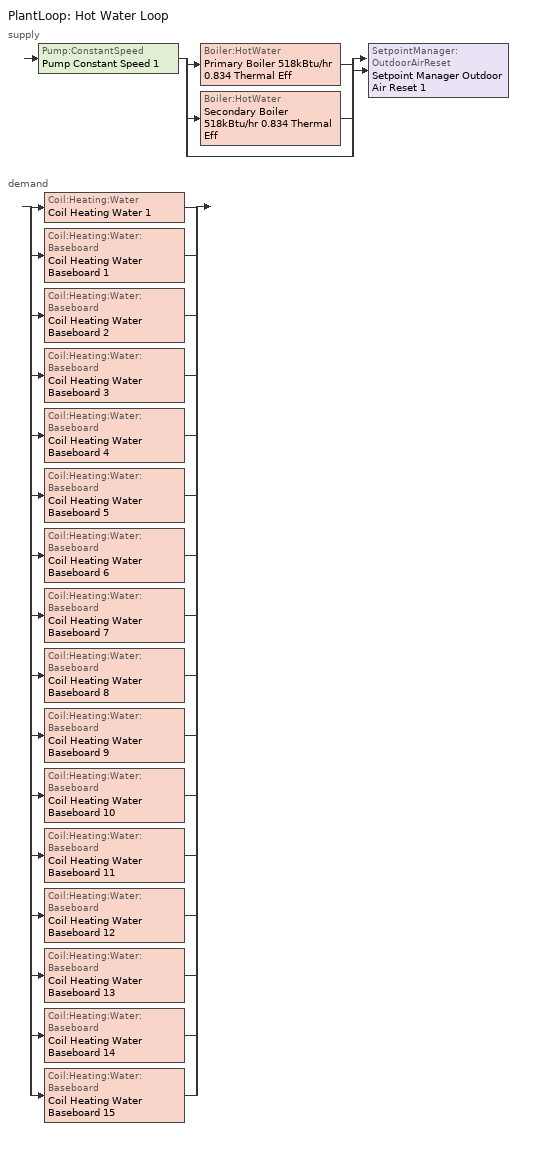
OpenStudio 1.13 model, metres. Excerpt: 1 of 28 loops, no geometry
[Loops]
PlantLoop 'Hot Water Loop'
 supply: Pump:ConstantSpeed 'Pump Constant Speed 1' > split
  | Boiler:HotWater 'Primary Boiler 518kBtu/hr 0.834 Thermal Eff'
  | Boiler:HotWater 'Secondary Boiler 518kBtu/hr 0.834 Thermal Eff'
  | bypass
  join > SetpointManager:OutdoorAirReset 'Setpoint Manager Outdoor Air Reset 1'
 demand: split
  | Coil:Heating:Water 'Coil Heating Water 1'
  | Coil:Heating:Water:Baseboard 'Coil Heating Water Baseboard 1'
  | Coil:Heating:Water:Baseboard 'Coil Heating Water Baseboard 2'
  | Coil:Heating:Water:Baseboard 'Coil Heating Water Baseboard 3'
  | Coil:Heating:Water:Baseboard 'Coil Heating Water Baseboard 4'
  | Coil:Heating:Water:Baseboard 'Coil Heating Water Baseboard 5'
  | Coil:Heating:Water:Baseboard 'Coil Heating Water Baseboard 6'
  | Coil:Heating:Water:Baseboard 'Coil Heating Water Baseboard 7'
  | Coil:Heating:Water:Baseboard 'Coil Heating Water Baseboard 8'
  | Coil:Heating:Water:Baseboard 'Coil Heating Water Baseboard 9'
  | Coil:Heating:Water:Baseboard 'Coil Heating Water Baseboard 10'
  | Coil:Heating:Water:Baseboard 'Coil Heating Water Baseboard 11'
  | Coil:Heating:Water:Baseboard 'Coil Heating Water Baseboard 12'
  | Coil:Heating:Water:Baseboard 'Coil Heating Water Baseboard 13'
  | Coil:Heating:Water:Baseboard 'Coil Heating Water Baseboard 14'
  | Coil:Heating:Water:Baseboard 'Coil Heating Water Baseboard 15'
[PlantLoop]
Hot Water Loop: Fluid Type=Water; Plant Loop Volume {m3}=Autocalculate; Load Distribution Scheme=Optimal
[Sizing:Plant]
Hot Water Loop: Loop Type=Heating; Design Loop Exit Temperature {C}=82; Loop Design Temperature Difference {deltaC}=16; Sizing Option=NonCoincident; Zone Timesteps in Averaging Window=1; Coincident Sizing Factor Mode=None
[Pump:ConstantSpeed]
Pump Constant Speed 1: Rated Flow Rate {m3/s}=autosize; Rated Pump Head {Pa}=179352; Rated Power Consumption {W}=autosize; Motor Efficiency=0.865; Fraction of Motor Inefficiencies to Fluid Stream=0; Pump Control Type=Intermittent
[Boiler:HotWater] Fuel Type=FuelOil#1; Nominal Capacity {W}=151812; Nominal Thermal Efficiency=0.834; Water Outlet Upper Temperature Limit {C}=99; Boiler Flow Mode=ConstantFlow; Parasitic Electric Load {W}=0; Sizing Factor=1
Name | Normalized Boiler Efficiency Curve
Primary Boiler 518kBtu/hr 0.834 Thermal Eff | BOILER-EFFFPLR-NECB2011
Secondary Boiler 518kBtu/hr 0.834 Thermal Eff | BOILER-EFFFPLR-NECB2011 4
[SetpointManager:OutdoorAirReset]
Setpoint Manager Outdoor Air Reset 1: Control Variable=Temperature; Setpoint at Outdoor Low Temperature {C}=82; Outdoor Low Temperature {C}=-16; Setpoint at Outdoor High Temperature {C}=60; Outdoor High Temperature {C}=0
[Coil:Heating:Water]
Coil Heating Water 1: Availability Schedule=Always On Discrete
[Controller:WaterCoil]
Controller Water Coil 1: Water Coil=Coil Heating Water 1; Action=Normal; Controller Convergence Tolerance {deltaC}=0.0001; Minimum Actuated Flow {m3/s}=0
[Coil:Heating:Water:Baseboard] Heating Design Capacity Method=HeatingDesignCapacity; Heating Design Capacity {W}=autosize; Heating Design Capacity Per Floor Area {W/m2}=0; Fraction of Autosized Heating Design Capacity=0.8
Coil Heating Water Baseboard 1; Coil Heating Water Baseboard 2; Coil Heating Water Baseboard 3; Coil Heating Water Baseboard 4; Coil Heating Water Baseboard 5; Coil Heating Water Baseboard 6; Coil Heating Water Baseboard 7; Coil Heating Water Baseboard 8; Coil Heating Water Baseboard 9; Coil Heating Water Baseboard 10; Coil Heating Water Baseboard 11; Coil Heating Water Baseboard 12; Coil Heating Water Baseboard 13; Coil Heating Water Baseboard 14; Coil Heating Water Baseboard 15
[ZoneHVAC:Baseboard:Convective:Water] Availability Schedule=Always On Discrete
Name | Heating Coil
Zone HVAC Baseboard Convective Water 1 | Coil Heating Water Baseboard 1
Zone HVAC Baseboard Convective Water 2 | Coil Heating Water Baseboard 2
Zone HVAC Baseboard Convective Water 3 | Coil Heating Water Baseboard 3
Zone HVAC Baseboard Convective Water 4 | Coil Heating Water Baseboard 4
Zone HVAC Baseboard Convective Water 5 | Coil Heating Water Baseboard 5
Zone HVAC Baseboard Convective Water 6 | Coil Heating Water Baseboard 6
Zone HVAC Baseboard Convective Water 7 | Coil Heating Water Baseboard 7
Zone HVAC Baseboard Convective Water 8 | Coil Heating Water Baseboard 8
Zone HVAC Baseboard Convective Water 9 | Coil Heating Water Baseboard 9
Zone HVAC Baseboard Convective Water 10 | Coil Heating Water Baseboard 10
Zone HVAC Baseboard Convective Water 11 | Coil Heating Water Baseboard 11
Zone HVAC Baseboard Convective Water 12 | Coil Heating Water Baseboard 12
Zone HVAC Baseboard Convective Water 13 | Coil Heating Water Baseboard 13
Zone HVAC Baseboard Convective Water 14 | Coil Heating Water Baseboard 14
Zone HVAC Baseboard Convective Water 15 | Coil Heating Water Baseboard 15
[Schedule:Constant]
Always On Discrete: Value=1
[Curve:Cubic] Coefficient1 Constant=0.2901; Coefficient2 x=2.6664; Coefficient3 x**2=-3.764; Coefficient4 x**3=1.82; Minimum Value of x=0; Maximum Value of x=1
BOILER-EFFFPLR-NECB2011; BOILER-EFFFPLR-NECB2011 4
